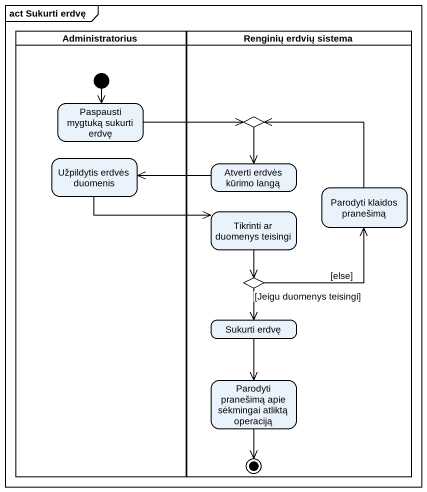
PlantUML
@startuml
mainframe act Sukurti erdvę
hide empty description
state Administratorius <<partition>> {
  state "Paspausti mygtuką sukurti erdvę" as Paspausti_mygtuką_sukurti
  state "Užpildytis erdvės duomenis" as Užpildytis_erdvės_duomenis
  [*] --> Paspausti_mygtuką_sukurti
}
state "Renginių erdvių sistema" as Renginių_erdvių_sistema <<partition>> {
  state choice1 <<choice>>
  state "Atverti erdvės kūrimo langą" as Atverti_erdvės_kūrimo_langą
  state "Parodyti klaidos pranešimą" as Parodyti_klaidos_pranešimą
  state "Tikrinti ar duomenys teisingi" as Tikrinti_ar_duomenys
  state choice2 <<choice>>
  state "Sukurti erdvę" as Sukurti_erdvę
  state "Parodyti pranešimą apie sėkmingai atliktą operaciją" as Parodyti_pranešimą_apie
  Parodyti_pranešimą_apie --> [*]
}
Paspausti_mygtuką_sukurti -right-> choice1
choice1 --> Atverti_erdvės_kūrimo_langą
Užpildytis_erdvės_duomenis -right-> Tikrinti_ar_duomenys
Atverti_erdvės_kūrimo_langą -left-> Užpildytis_erdvės_duomenis
Parodyti_klaidos_pranešimą -up-> choice1
Tikrinti_ar_duomenys --> choice2
choice2 -up-> Parodyti_klaidos_pranešimą : [else]
choice2 --> Sukurti_erdvę : [Jeigu duomenys teisingi]
Sukurti_erdvę --> Parodyti_pranešimą_apie
@enduml
